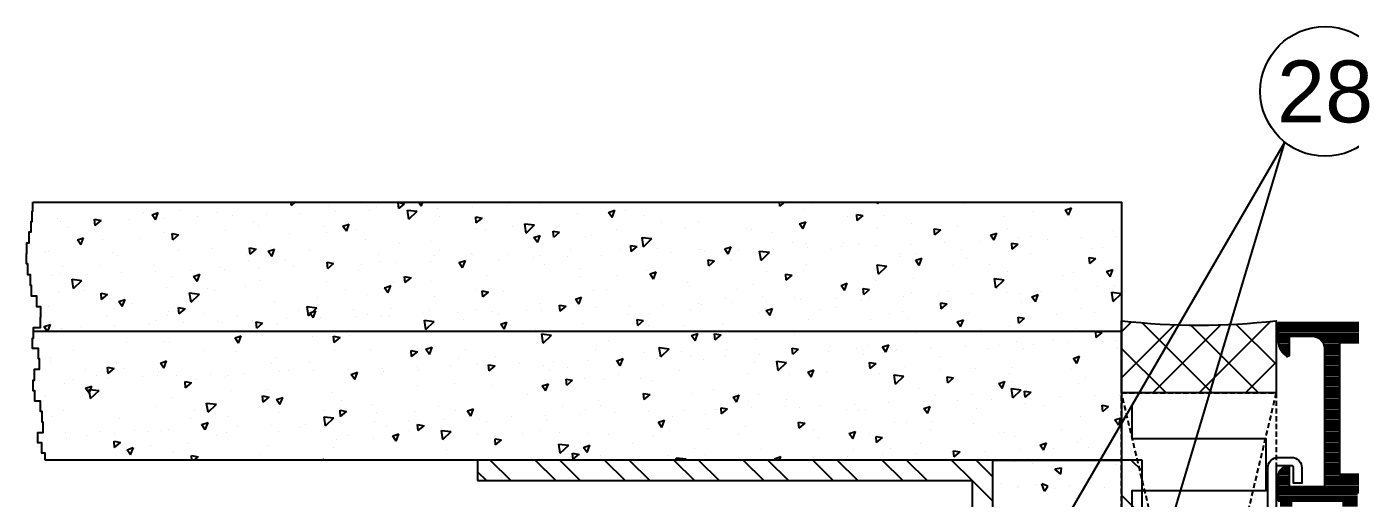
# Model space of a CAD drawing. Header units: millimetres. Extents: x -1821 to 14707, y -2864 to 1473.
# Drawn here: x 6628.8 to 6757.3, y -1001.9 to -956.1 of the extents above; entities that cross this region are included whole.
import ezdxf
from ezdxf.enums import TextEntityAlignment as Align

# ---------------------------------------------------------------- set-up
doc = ezdxf.new("R2010")
doc.units = ezdxf.units.MM
doc.linetypes.add('AUSGEZOGEN', pattern=[0])
doc.linetypes.add('GESTRICHELT', pattern=[0.75, 0.5, -0.25])
for name, color, linetype in [('00TXT', 7, 'AUSGEZOGEN'), ('as_par', 3, 'Continuous'), ('as_sch', 3, 'Continuous'), ('CONST25', 2, 'Continuous'), ('CONST35', 7, 'Continuous'), ('DICHT_PAR', 3, 'Continuous'), ('HIDE_25', 2, 'GESTRICHELT')]:
    doc.layers.add(name, color=color, linetype=linetype)
doc.styles.add('SWISS', font='swiss.ttf')

# ---------------------------------------------------------------- blocks, each defined once
blk = doc.blocks.new('*X32')
at = {"color": 0}
for p, q in [((123.62, 172.51), (123.62, 172.51)), ((123.22, 170.93), (123.22, 170.93)), ((125.73, 171.26), (125.73, 171.26)), ((123.42, 170.8), (123.42, 170.8)), ((122.85, 168.31), (123.55, 168.57)), ((123.35, 167.97), (123.55, 168.57)), ((123.49, 169.18), (123.49, 169.18)), ((125.53, 169.46), (125.53, 169.46)), ((122.85, 168.31), (123.35, 167.97)), ((123.1, 167.31), (123.1, 167.31)), ((124.5, 166.72), (124.98, 167.3)), ((125.09, 166.67), (124.98, 167.3)), ((125.81, 167.28), (125.81, 167.28)), ((123.37, 165.85), (123.37, 165.85)), ((124.5, 166.72), (125.09, 166.67)), ((124.25, 163.87), (124.25, 163.87)), ((123.25, 162.52), (123.25, 162.52)), ((125.4, 161.32), (125.4, 161.32))]:
    blk.add_line(p, q, dxfattribs=at)
blk = doc.blocks.new('*X33')
at = {"color": 0}
for p, q in [((240.977, 81.382), (240.726, 81.336)), ((240.956, 81.143), (240.726, 81.336)), ((240.956, 81.143), (240.977, 81.382)), ((247.954, 81.292), (247.954, 81.292)), ((252.662, 81.242), (252.662, 81.242)), ((255.77, 81.288), (255.519, 81.242)), ((255.749, 81.049), (255.519, 81.242)), ((255.749, 81.049), (255.77, 81.288)), ((256.531, 81.019), (256.424, 81.299)), ((256.666, 81.218), (256.424, 81.299)), ((256.531, 81.019), (256.666, 81.218)), ((262.479, 81.281), (262.099, 81.237)), ((262.424, 80.925), (262.099, 81.237)), ((262.424, 80.925), (262.479, 81.281)), ((269.933, 81.226), (269.933, 81.226)), ((273.315, 81.228), (273.315, 81.228)), ((281.667, 81.369), (281.658, 81.393)), ((281.667, 81.369), (281.683, 81.393)), ((240.122, 80.723), (240.122, 80.723)), ((240.156, 81.014), (240.156, 81.014)), ((240.717, 80.981), (240.717, 80.981)), ((242.048, 80.932), (242.048, 80.932)), ((242.613, 81.05), (242.613, 81.05)), ((243.38, 80.883), (243.38, 80.883)), ((243.786, 80.731), (243.786, 80.731)), ((244.059, 80.999), (244.059, 80.999)), ((244.711, 80.835), (244.711, 80.835)), ((245.187, 80.711), (245.187, 80.711)), ((246.043, 80.786), (246.043, 80.786)), ((247.375, 80.737), (247.375, 80.737)), ((249.12, 80.578), (249.012, 80.858)), ((249.254, 80.777), (249.012, 80.858)), ((249.12, 80.578), (249.254, 80.777)), ((249.838, 80.831), (249.838, 80.831)), ((251.283, 80.78), (251.283, 80.78)), ((252.761, 80.733), (252.51, 80.687)), ((252.74, 80.494), (252.761, 80.733)), ((254.154, 81.057), (254.154, 81.057)), ((256.736, 81.121), (256.736, 81.121)), ((257.865, 80.395), (257.54, 80.707)), ((257.92, 80.751), (257.541, 80.706)), ((257.865, 80.395), (257.92, 80.751)), ((259.886, 81.024), (259.886, 81.024)), ((260.366, 80.838), (260.366, 80.838)), ((266.844, 80.487), (266.736, 80.767)), ((266.978, 80.686), (266.736, 80.767)), ((267.11, 80.805), (267.11, 80.805)), ((270.562, 81.194), (270.312, 81.148)), ((270.541, 80.955), (270.312, 81.148)), ((270.541, 80.955), (270.562, 81.194)), ((270.734, 81.163), (270.734, 81.163)), ((271.379, 81.175), (271.379, 81.175)), ((274.255, 80.928), (274.148, 81.208)), ((274.39, 81.127), (274.148, 81.208)), ((274.255, 80.928), (274.389, 81.127)), ((276.945, 80.945), (276.945, 80.945)), ((277.158, 81.007), (277.158, 81.007)), ((278.603, 80.956), (278.603, 80.956)), ((241.708, 80.137), (241.6, 80.417)), ((241.842, 80.335), (241.601, 80.417)), ((241.708, 80.137), (241.842, 80.336)), ((247.015, 80.409), (247.015, 80.409)), ((248.706, 80.689), (248.706, 80.689)), ((249.987, 80.496), (249.987, 80.496)), ((250.038, 80.64), (250.038, 80.64)), ((250.252, 80.699), (250.252, 80.699)), ((251.369, 80.591), (251.369, 80.591)), ((252.74, 80.494), (252.51, 80.687)), ((252.568, 80.56), (252.568, 80.56)), ((252.701, 80.543), (252.701, 80.543)), ((253.362, 80.22), (252.982, 80.176)), ((253.307, 79.865), (253.362, 80.22)), ((254.032, 80.494), (254.032, 80.494)), ((254.239, 80.19), (254.239, 80.19)), ((255.317, 80.687), (255.317, 80.687)), ((255.364, 80.446), (255.364, 80.446)), ((256.198, 80.278), (256.198, 80.278)), ((256.696, 80.397), (256.696, 80.397)), ((257.062, 80.612), (257.062, 80.612)), ((258.027, 80.348), (258.027, 80.348)), ((258.508, 80.561), (258.508, 80.561)), ((259.432, 80.046), (259.324, 80.326)), ((259.566, 80.244), (259.324, 80.326)), ((259.359, 80.3), (259.359, 80.3)), ((259.432, 80.046), (259.566, 80.245)), ((260.382, 80.676), (260.382, 80.676)), ((260.69, 80.251), (260.69, 80.251)), ((262.022, 80.202), (262.022, 80.202)), ((264.286, 80.393), (264.286, 80.393)), ((265.448, 80.664), (265.448, 80.664)), ((265.732, 80.342), (265.732, 80.342)), ((266.567, 80.603), (266.567, 80.603)), ((266.844, 80.487), (266.978, 80.686)), ((267.554, 80.639), (267.303, 80.593)), ((267.533, 80.4), (267.303, 80.593)), ((267.533, 80.4), (267.554, 80.639)), ((269.148, 80.667), (269.148, 80.667)), ((270.513, 80.652), (270.513, 80.652)), ((272.778, 80.384), (272.778, 80.384)), ((274.335, 80.586), (274.335, 80.586)), ((275.578, 80.64), (275.578, 80.64)), ((277.156, 79.955), (277.048, 80.235)), ((277.29, 80.153), (277.048, 80.234)), ((280.643, 80.628), (280.643, 80.628)), ((281.559, 80.367), (281.559, 80.367)), ((281.56, 80.214), (281.56, 80.214)), ((241.922, 79.918), (241.922, 79.918)), ((244.191, 79.997), (244.191, 79.997)), ((244.309, 79.753), (244.309, 79.753)), ((245.637, 79.946), (245.637, 79.946)), ((245.82, 79.935), (245.82, 79.935)), ((246.987, 79.906), (246.987, 79.906)), ((248.401, 80), (248.401, 80)), ((248.803, 79.69), (248.423, 79.646)), ((248.748, 79.334), (248.803, 79.69)), ((249.374, 79.741), (249.374, 79.741)), ((249.752, 80.178), (249.501, 80.132)), ((249.731, 79.939), (249.501, 80.132)), ((249.731, 79.939), (249.752, 80.178)), ((251.415, 79.778), (251.415, 79.778)), ((252.02, 79.605), (251.913, 79.885)), ((252.155, 79.803), (251.913, 79.884)), ((252.02, 79.605), (252.154, 79.804)), ((252.031, 79.717), (252.031, 79.717)), ((252.052, 79.894), (252.052, 79.894)), ((252.861, 79.727), (252.861, 79.727)), ((253.307, 79.865), (252.982, 80.176)), ((254.439, 79.729), (254.439, 79.729)), ((257.118, 79.882), (257.118, 79.882)), ((259.504, 79.717), (259.504, 79.717)), ((261.464, 79.971), (261.464, 79.971)), ((262.183, 79.87), (262.183, 79.87)), ((262.399, 80.042), (262.399, 80.042)), ((263.353, 80.154), (263.353, 80.154)), ((264.545, 80.084), (264.294, 80.038)), ((264.524, 79.845), (264.294, 80.038)), ((264.524, 79.845), (264.545, 80.084)), ((264.569, 79.705), (264.569, 79.705)), ((264.685, 80.105), (264.685, 80.105)), ((264.98, 80.107), (264.98, 80.107)), ((266.017, 80.056), (266.017, 80.056)), ((267.248, 79.859), (267.248, 79.859)), ((267.348, 80.008), (267.348, 80.008)), ((268.611, 79.824), (268.611, 79.824)), ((268.68, 79.959), (268.68, 79.959)), ((268.688, 79.752), (268.688, 79.752)), ((269.635, 79.694), (269.635, 79.694)), ((269.744, 79.513), (269.637, 79.794)), ((269.878, 79.712), (269.637, 79.793)), ((269.744, 79.513), (269.878, 79.712)), ((270.011, 79.911), (270.011, 79.911)), ((271.343, 79.862), (271.343, 79.862)), ((271.511, 80.174), (271.511, 80.174)), ((272.313, 79.847), (272.313, 79.847)), ((272.674, 79.813), (272.674, 79.813)), ((272.957, 80.123), (272.957, 80.123)), ((274.006, 79.765), (274.006, 79.765)), ((274.7, 79.682), (274.7, 79.682)), ((275.338, 79.716), (275.338, 79.716)), ((277.156, 79.955), (277.29, 80.154)), ((277.378, 79.835), (277.378, 79.835)), ((278.735, 79.955), (278.735, 79.955)), ((278.979, 80.149), (278.979, 80.149)), ((279.338, 79.99), (279.087, 79.944)), ((279.317, 79.751), (279.087, 79.944)), ((279.317, 79.751), (279.338, 79.99)), ((280.181, 79.904), (280.181, 79.904)), ((241.368, 79.576), (241.368, 79.576)), ((241.652, 79.375), (241.652, 79.375)), ((244.233, 79.439), (244.233, 79.439)), ((244.609, 79.163), (244.501, 79.444)), ((244.743, 79.362), (244.501, 79.443)), ((244.609, 79.163), (244.743, 79.362)), ((246.743, 79.623), (246.493, 79.577)), ((246.722, 79.384), (246.493, 79.577)), ((246.722, 79.384), (246.743, 79.623)), ((248.748, 79.334), (248.423, 79.646)), ((248.593, 79.357), (248.593, 79.357)), ((258.232, 79.482), (258.232, 79.482)), ((258.64, 79.559), (258.64, 79.559)), ((260.086, 79.509), (260.086, 79.509)), ((260.813, 79.546), (260.813, 79.546)), ((261.536, 79.529), (261.285, 79.483)), ((261.515, 79.29), (261.285, 79.483)), ((261.515, 79.29), (261.536, 79.529)), ((262.333, 79.072), (262.225, 79.352)), ((262.467, 79.271), (262.225, 79.352)), ((262.333, 79.072), (262.467, 79.271)), ((264.443, 79.263), (264.443, 79.263)), ((265.864, 79.341), (265.864, 79.341)), ((267.31, 79.29), (267.31, 79.29)), ((274.811, 79.589), (274.811, 79.589)), ((275.912, 79.533), (275.912, 79.533)), ((276.329, 79.435), (276.078, 79.389)), ((276.308, 79.196), (276.078, 79.389)), ((276.308, 79.196), (276.329, 79.435)), ((276.669, 79.667), (276.669, 79.667)), ((277.392, 79.653), (277.392, 79.653)), ((278.001, 79.619), (278.001, 79.619)), ((279.332, 79.57), (279.332, 79.57)), ((279.765, 79.67), (279.765, 79.67)), ((280.056, 78.981), (279.949, 79.261)), ((280.191, 79.18), (279.949, 79.261)), ((280.056, 78.981), (280.191, 79.18)), ((280.664, 79.521), (280.664, 79.521)), ((281.023, 79.37), (281.023, 79.37)), ((281.995, 79.473), (281.995, 79.473)), ((239.99, 79.113), (239.99, 79.113)), ((240.066, 78.879), (240.066, 78.879)), ((241.017, 78.903), (241.017, 78.903)), ((242.348, 78.854), (242.348, 78.854)), ((243.735, 79.068), (243.484, 79.022)), ((243.714, 78.829), (243.484, 79.022)), ((243.68, 78.806), (243.68, 78.806)), ((243.714, 78.829), (243.735, 79.068)), ((244.245, 79.16), (243.865, 79.115)), ((244.19, 78.804), (243.865, 79.116)), ((244.19, 78.804), (244.245, 79.16)), ((245.011, 78.757), (245.011, 78.757)), ((245.769, 78.945), (245.769, 78.945)), ((246.343, 78.708), (246.343, 78.708)), ((247.214, 78.894), (247.214, 78.894)), ((247.674, 78.66), (247.674, 78.66)), ((247.864, 79.156), (247.864, 79.156)), ((252.993, 78.726), (252.993, 78.726)), ((254.064, 78.921), (254.064, 78.921)), ((254.439, 78.675), (254.439, 78.675)), ((254.921, 78.631), (254.813, 78.911)), ((255.055, 78.83), (254.813, 78.911)), ((254.921, 78.631), (255.055, 78.83)), ((255.817, 79.138), (255.817, 79.138)), ((256.646, 78.986), (256.646, 78.986)), ((258.527, 78.974), (258.277, 78.928)), ((258.506, 78.735), (258.277, 78.928)), ((258.506, 78.735), (258.527, 78.974)), ((260.276, 78.703), (260.276, 78.703)), ((263.041, 78.919), (263.041, 78.919)), ((270.266, 78.7), (270.266, 78.7)), ((270.644, 79.028), (270.644, 79.028)), ((272.645, 78.54), (272.537, 78.82)), ((272.779, 78.739), (272.537, 78.82)), ((272.645, 78.54), (272.779, 78.739)), ((273.299, 78.641), (273.069, 78.834)), ((273.32, 78.88), (273.07, 78.834)), ((273.088, 79.122), (273.088, 79.122)), ((273.225, 79.093), (273.225, 79.093)), ((273.299, 78.641), (273.32, 78.88)), ((274.534, 79.071), (274.534, 79.071)), ((276.855, 78.81), (276.855, 78.81)), ((280.051, 79.133), (279.671, 79.089)), ((279.996, 78.778), (279.671, 79.089)), ((279.996, 78.778), (280.051, 79.133)), ((280.313, 78.903), (280.313, 78.903)), ((281.759, 78.852), (281.759, 78.852)), ((240.726, 78.513), (240.475, 78.467)), ((240.705, 78.274), (240.475, 78.467)), ((240.522, 78.39), (240.522, 78.39)), ((240.705, 78.274), (240.726, 78.513)), ((242.946, 78.523), (242.946, 78.523)), ((243.696, 78.596), (243.696, 78.596)), ((245.587, 78.378), (245.587, 78.378)), ((247.509, 78.19), (247.402, 78.47)), ((247.643, 78.389), (247.402, 78.47)), ((247.509, 78.19), (247.643, 78.389)), ((249.006, 78.611), (249.006, 78.611)), ((249.897, 78.361), (249.897, 78.361)), ((250.17, 78.304), (250.17, 78.304)), ((250.338, 78.563), (250.338, 78.563)), ((250.653, 78.366), (250.653, 78.366)), ((251.669, 78.514), (251.669, 78.514)), ((252.478, 78.425), (252.478, 78.425)), ((253.001, 78.465), (253.001, 78.465)), ((254.332, 78.417), (254.332, 78.417)), ((255.519, 78.419), (255.268, 78.373)), ((255.498, 78.18), (255.268, 78.373)), ((255.498, 78.18), (255.519, 78.419)), ((255.664, 78.368), (255.664, 78.368)), ((255.718, 78.355), (255.718, 78.355)), ((256.108, 78.142), (256.108, 78.142)), ((256.995, 78.319), (256.995, 78.319)), ((258.327, 78.271), (258.327, 78.271)), ((259.659, 78.222), (259.659, 78.222)), ((260.217, 78.507), (260.217, 78.507)), ((260.783, 78.343), (260.783, 78.343)), ((260.99, 78.173), (260.99, 78.173)), ((261.663, 78.456), (261.663, 78.456)), ((265.233, 78.099), (265.126, 78.379)), ((265.367, 78.298), (265.126, 78.379)), ((265.233, 78.099), (265.367, 78.298)), ((265.848, 78.331), (265.848, 78.331)), ((266.476, 78.468), (266.476, 78.468)), ((267.442, 78.288), (267.442, 78.288)), ((268.888, 78.237), (268.888, 78.237)), ((269.058, 78.532), (269.058, 78.532)), ((270.311, 78.325), (270.061, 78.279)), ((270.29, 78.086), (270.061, 78.279)), ((270.29, 78.086), (270.311, 78.325)), ((270.913, 78.319), (270.913, 78.319)), ((272.688, 78.249), (272.688, 78.249)), ((275.493, 78.603), (275.113, 78.559)), ((275.437, 78.247), (275.113, 78.559)), ((275.437, 78.247), (275.492, 78.603)), ((275.978, 78.307), (275.978, 78.307)), ((277.49, 78.481), (277.49, 78.481)), ((281.044, 78.296), (281.044, 78.296)), ((240.097, 77.749), (239.99, 78.029)), ((240.232, 77.948), (239.99, 78.029)), ((240.097, 77.749), (240.232, 77.948)), ((240.122, 78.112), (240.122, 78.112)), ((241.568, 78.061), (241.568, 78.061)), ((245.729, 77.8), (245.729, 77.8)), ((247.346, 77.893), (247.346, 77.893)), ((248.311, 77.865), (248.311, 77.865)), ((248.792, 77.842), (248.792, 77.842)), ((252.51, 77.864), (252.259, 77.818)), ((252.489, 77.625), (252.259, 77.818)), ((252.489, 77.625), (252.51, 77.864)), ((254.571, 77.674), (254.571, 77.674)), ((256.016, 77.623), (256.016, 77.623)), ((257.395, 78.086), (257.395, 78.086)), ((257.821, 77.658), (257.714, 77.938)), ((257.956, 77.857), (257.714, 77.938)), ((257.821, 77.658), (257.956, 77.857)), ((262.309, 77.907), (262.309, 77.907)), ((262.322, 78.125), (262.322, 78.125)), ((263.653, 78.076), (263.653, 78.076)), ((264.619, 77.867), (264.619, 77.867)), ((264.89, 77.971), (264.89, 77.971)), ((264.985, 78.028), (264.985, 78.028)), ((266.316, 77.979), (266.316, 77.979)), ((267.303, 77.77), (267.052, 77.724)), ((267.282, 77.531), (267.052, 77.724)), ((267.282, 77.531), (267.303, 77.77)), ((267.648, 77.93), (267.648, 77.93)), ((268.52, 77.689), (268.52, 77.689)), ((268.98, 77.882), (268.98, 77.882)), ((270.311, 77.833), (270.311, 77.833)), ((270.934, 78.072), (270.554, 78.028)), ((270.879, 77.717), (270.554, 78.029)), ((270.879, 77.717), (270.934, 78.073)), ((271.643, 77.784), (271.643, 77.784)), ((271.843, 77.648), (271.843, 77.648)), ((272.974, 77.736), (272.974, 77.736)), ((274.306, 77.687), (274.306, 77.687)), ((274.666, 78.069), (274.666, 78.069)), ((275.545, 77.567), (275.438, 77.847)), ((275.68, 77.766), (275.438, 77.847)), ((275.545, 77.567), (275.68, 77.766)), ((275.638, 77.638), (275.638, 77.638)), ((276.112, 78.018), (276.112, 78.018)), ((278.888, 78.014), (278.888, 78.014)), ((281.47, 78.078), (281.47, 78.078)), ((241.562, 77.24), (241.562, 77.24)), ((242.322, 77.585), (242.322, 77.585)), ((244.143, 77.304), (244.143, 77.304)), ((244.524, 77.471), (244.524, 77.471)), ((244.709, 77.42), (244.709, 77.42)), ((247.388, 77.573), (247.388, 77.573)), ((249.501, 77.309), (249.25, 77.263)), ((249.48, 77.07), (249.25, 77.263)), ((249.48, 77.07), (249.501, 77.309)), ((249.774, 77.408), (249.774, 77.408)), ((250.41, 77.217), (250.302, 77.497)), ((250.544, 77.416), (250.302, 77.497)), ((250.41, 77.217), (250.544, 77.416)), ((251.748, 77.252), (251.748, 77.252)), ((251.941, 77.582), (251.941, 77.582)), ((252.453, 77.561), (252.453, 77.561)), ((254.839, 77.396), (254.839, 77.396)), ((257.518, 77.55), (257.518, 77.55)), ((258.141, 77.346), (258.141, 77.346)), ((259.905, 77.384), (259.905, 77.384)), ((260.723, 77.411), (260.723, 77.411)), ((261.795, 77.455), (261.795, 77.455)), ((262.583, 77.538), (262.583, 77.538)), ((263.241, 77.404), (263.241, 77.404)), ((264.294, 77.215), (264.043, 77.169)), ((264.273, 76.976), (264.043, 77.169)), ((264.273, 76.976), (264.294, 77.215)), ((264.353, 77.128), (264.353, 77.128)), ((264.97, 77.373), (264.97, 77.373)), ((266.375, 77.542), (265.996, 77.498)), ((266.32, 77.187), (265.996, 77.498)), ((266.32, 77.187), (266.375, 77.542)), ((267.648, 77.526), (267.648, 77.526)), ((268.134, 77.126), (268.026, 77.406)), ((268.268, 77.325), (268.026, 77.406)), ((268.134, 77.126), (268.268, 77.325)), ((269.019, 77.236), (269.019, 77.236)), ((270.035, 77.361), (270.035, 77.361)), ((270.465, 77.185), (270.465, 77.185)), ((272.713, 77.514), (272.713, 77.514)), ((274.721, 77.453), (274.721, 77.453)), ((275.1, 77.349), (275.1, 77.349)), ((276.969, 77.59), (276.969, 77.59)), ((277.302, 77.518), (277.302, 77.518)), ((277.779, 77.502), (277.779, 77.502)), ((278.301, 77.541), (278.301, 77.541)), ((279.087, 77.121), (278.836, 77.074)), ((279.066, 76.882), (279.087, 77.121)), ((279.068, 77.429), (279.068, 77.429)), ((279.632, 77.492), (279.632, 77.492)), ((280.165, 77.337), (280.165, 77.337)), ((280.932, 77.235), (280.932, 77.235)), ((280.964, 77.444), (280.964, 77.444)), ((282.046, 77.461), (282.045, 77.461)), ((239.976, 76.743), (239.976, 76.743)), ((241.273, 76.883), (241.273, 76.883)), ((241.7, 77.059), (241.7, 77.059)), ((242.604, 76.834), (242.604, 76.834)), ((242.998, 76.776), (242.891, 77.056)), ((243.132, 76.975), (242.891, 77.056)), ((242.998, 76.776), (243.132, 76.975)), ((243.145, 77.008), (243.145, 77.008)), ((243.936, 76.785), (243.936, 76.785)), ((245.267, 76.737), (245.267, 76.737)), ((246.492, 76.754), (246.242, 76.708)), ((246.471, 76.515), (246.242, 76.708)), ((246.471, 76.515), (246.492, 76.754)), ((246.599, 76.688), (246.599, 76.688)), ((247.773, 77.021), (247.773, 77.021)), ((247.93, 76.639), (247.93, 76.639)), ((248.924, 76.84), (248.924, 76.84)), ((249.262, 76.591), (249.262, 76.591)), ((250.37, 76.79), (250.37, 76.79)), ((253.974, 76.786), (253.974, 76.786)), ((256.148, 76.622), (256.148, 76.622)), ((256.555, 76.85), (256.555, 76.85)), ((258.972, 77.033), (258.972, 77.033)), ((260.722, 76.685), (260.615, 76.965)), ((260.856, 76.884), (260.615, 76.965)), ((260.722, 76.685), (260.856, 76.884)), ((261.285, 76.66), (261.034, 76.613)), ((261.264, 76.421), (261.034, 76.614)), ((261.264, 76.421), (261.285, 76.66)), ((261.817, 77.012), (261.437, 76.968)), ((261.762, 76.656), (261.437, 76.968)), ((261.762, 76.656), (261.817, 77.012)), ((266.197, 76.814), (266.197, 76.814)), ((270.554, 76.893), (270.554, 76.893)), ((273.135, 76.957), (273.135, 76.957)), ((273.421, 76.595), (273.421, 76.595)), ((276.244, 77.017), (276.244, 77.017)), ((276.765, 76.674), (276.765, 76.674)), ((277.69, 76.966), (277.69, 76.966)), ((278.446, 76.594), (278.338, 76.874)), ((278.58, 76.792), (278.339, 76.874)), ((278.446, 76.594), (278.58, 76.793)), ((279.066, 76.882), (278.836, 77.075)), ((243.606, 76.461), (243.606, 76.461)), ((246.101, 76.419), (246.101, 76.419)), ((250.594, 76.542), (250.594, 76.542)), ((251.925, 76.493), (251.925, 76.493)), ((253.253, 76.393), (253.203, 76.524)), ((253.445, 76.442), (253.203, 76.524)), ((253.257, 76.445), (253.257, 76.445)), ((253.411, 76.393), (253.445, 76.443)), ((254.588, 76.396), (254.588, 76.396)), ((257.258, 76.482), (256.878, 76.437)), ((256.925, 76.393), (256.878, 76.438)), ((257.244, 76.393), (257.258, 76.482)), ((257.594, 76.571), (257.594, 76.571)), ((260.185, 76.568), (260.185, 76.568)), ((263.373, 76.403), (263.373, 76.403)), ((268.967, 76.397), (268.967, 76.397)), ((270.942, 76.393), (270.927, 76.433)), ((271.046, 76.393), (270.927, 76.432)), ((276.078, 76.566), (275.827, 76.519)), ((275.979, 76.393), (275.827, 76.52)), ((276.063, 76.393), (276.078, 76.566))]:
    blk.add_line(p, q, dxfattribs=at)
blk = doc.blocks.new('*X36')
at = {"color": 0}
for p, q in [((249.44, 86.326), (249.415, 86.393)), ((249.44, 86.326), (249.485, 86.393)), ((253.242, 86.232), (253.051, 86.393)), ((253.242, 86.232), (253.256, 86.393)), ((267.164, 86.235), (267.104, 86.393)), ((267.164, 86.235), (267.27, 86.393)), ((268.056, 86.377), (267.901, 86.348)), ((268.035, 86.138), (268.056, 86.377)), ((272.203, 86.255), (272.059, 86.393)), ((272.203, 86.255), (272.224, 86.393)), ((242.028, 85.885), (241.921, 86.165)), ((242.163, 86.084), (241.921, 86.165)), ((241.949, 86.092), (241.949, 86.092)), ((242.028, 85.885), (242.163, 86.084)), ((243.395, 86.041), (243.395, 86.041)), ((244.504, 85.845), (244.504, 85.845)), ((246.09, 86.341), (246.09, 86.341)), ((249.174, 85.873), (249.174, 85.873)), ((250.254, 85.916), (250.003, 85.87)), ((250.233, 85.677), (250.003, 85.87)), ((250.233, 85.677), (250.254, 85.916)), ((251.998, 86.285), (251.998, 86.285)), ((252.302, 86.123), (252.302, 86.123)), ((258.502, 85.888), (258.502, 85.888)), ((259.222, 86.066), (259.222, 86.066)), ((259.752, 85.794), (259.645, 86.074)), ((259.887, 85.993), (259.645, 86.074)), ((259.752, 85.794), (259.886, 85.993)), ((261.084, 85.952), (261.084, 85.952)), ((261.184, 86.354), (261.184, 86.354)), ((262.516, 86.305), (262.516, 86.305)), ((263.847, 86.257), (263.847, 86.257)), ((265.179, 86.208), (265.179, 86.208)), ((266.447, 85.847), (266.447, 85.847)), ((266.511, 86.16), (266.511, 86.16)), ((267.7, 86.08), (267.32, 86.036)), ((267.644, 85.725), (267.32, 86.036)), ((267.644, 85.725), (267.7, 86.08)), ((267.901, 86.348), (267.805, 86.331)), ((267.918, 86.236), (267.805, 86.331)), ((267.842, 86.111), (267.842, 86.111)), ((268.035, 86.138), (267.918, 86.236)), ((268.881, 86.23), (268.881, 86.23)), ((269.174, 86.062), (269.174, 86.062)), ((269.269, 86.269), (269.269, 86.269)), ((270.505, 86.014), (270.505, 86.014)), ((270.715, 86.218), (270.715, 86.218)), ((271.837, 85.965), (271.837, 85.965)), ((273.168, 85.916), (273.168, 85.916)), ((274.5, 85.868), (274.5, 85.868)), ((275.082, 85.995), (275.082, 85.995)), ((276.494, 86.05), (276.494, 86.05)), ((277.476, 85.703), (277.369, 85.983)), ((277.61, 85.902), (277.369, 85.983)), ((277.476, 85.703), (277.61, 85.902)), ((277.663, 86.059), (277.663, 86.059)), ((277.939, 85.999), (277.939, 85.999)), ((241.923, 85.781), (241.923, 85.781)), ((244.386, 85.376), (244.386, 85.376)), ((246.351, 85.452), (246.351, 85.452)), ((247.245, 85.361), (246.995, 85.315)), ((247.224, 85.122), (247.245, 85.361)), ((248.134, 85.562), (248.134, 85.562)), ((249.451, 85.365), (249.451, 85.365)), ((250.62, 85.822), (250.62, 85.822)), ((252.341, 85.353), (252.233, 85.633)), ((252.475, 85.552), (252.233, 85.633)), ((252.341, 85.353), (252.475, 85.552)), ((254.516, 85.353), (254.516, 85.353)), ((256.398, 85.654), (256.398, 85.654)), ((256.916, 85.392), (256.916, 85.392)), ((257.844, 85.603), (257.844, 85.603)), ((259.582, 85.341), (259.582, 85.341)), ((263.141, 85.55), (262.761, 85.506)), ((263.086, 85.194), (262.761, 85.506)), ((263.086, 85.194), (263.141, 85.55)), ((263.623, 85.435), (263.623, 85.435)), ((264.647, 85.329), (264.647, 85.329)), ((264.714, 85.669), (264.714, 85.669)), ((265.047, 85.822), (264.796, 85.776)), ((265.026, 85.583), (264.796, 85.776)), ((265.026, 85.583), (265.047, 85.822)), ((265.068, 85.384), (265.068, 85.384)), ((270.065, 85.262), (269.957, 85.542)), ((270.199, 85.461), (269.957, 85.542)), ((270.065, 85.262), (270.199, 85.461)), ((270.914, 85.434), (270.914, 85.434)), ((273.496, 85.498), (273.496, 85.498)), ((273.671, 85.628), (273.671, 85.628)), ((275.832, 85.819), (275.832, 85.819)), ((277.163, 85.77), (277.163, 85.77)), ((278.495, 85.722), (278.495, 85.722)), ((279.84, 85.728), (279.589, 85.682)), ((279.819, 85.489), (279.589, 85.682)), ((279.819, 85.489), (279.84, 85.728)), ((279.826, 85.673), (279.826, 85.673)), ((280.895, 85.409), (280.895, 85.409)), ((281.158, 85.624), (281.158, 85.624)), ((281.293, 85.776), (281.293, 85.776)), ((240.179, 85.055), (240.179, 85.055)), ((240.337, 85.285), (240.337, 85.285)), ((241.511, 85.006), (241.511, 85.006)), ((242.842, 84.957), (242.842, 84.957)), ((243.527, 85.04), (243.527, 85.04)), ((243.967, 85.002), (243.967, 85.002)), ((244.174, 84.909), (244.174, 84.909)), ((244.929, 84.912), (244.821, 85.192)), ((245.063, 85.111), (244.821, 85.192)), ((244.929, 84.912), (245.063, 85.111)), ((244.973, 84.989), (244.973, 84.989)), ((245.505, 84.86), (245.505, 84.86)), ((247.224, 85.122), (246.995, 85.315)), ((250.751, 84.821), (250.751, 84.821)), ((252.749, 84.831), (252.749, 84.831)), ((253.575, 85.233), (253.575, 85.233)), ((254.335, 85.327), (254.335, 85.327)), ((258.582, 85.019), (258.203, 84.975)), ((258.527, 84.664), (258.203, 84.975)), ((258.527, 84.664), (258.582, 85.02)), ((260.546, 85.109), (260.546, 85.109)), ((260.8, 85.014), (260.8, 85.014)), ((262.038, 85.267), (261.787, 85.221)), ((262.017, 85.028), (261.787, 85.221)), ((262.017, 85.028), (262.038, 85.267)), ((262.653, 84.821), (262.545, 85.101)), ((262.787, 85.02), (262.545, 85.101)), ((262.653, 84.821), (262.787, 85.02)), ((266.747, 84.873), (266.747, 84.873)), ((269.328, 84.938), (269.328, 84.938)), ((269.712, 85.318), (269.712, 85.318)), ((270.847, 85.216), (270.847, 85.216)), ((272.293, 85.166), (272.293, 85.166)), ((274.777, 85.306), (274.777, 85.306)), ((276.831, 85.173), (276.58, 85.127)), ((276.81, 84.934), (276.58, 85.127)), ((276.81, 84.934), (276.831, 85.173)), ((277.126, 85.216), (277.126, 85.216)), ((278.071, 84.998), (278.071, 84.998)), ((279.517, 84.947), (279.517, 84.947)), ((279.842, 85.294), (279.842, 85.294)), ((280.377, 84.73), (280.269, 85.01)), ((280.511, 84.929), (280.269, 85.01)), ((280.377, 84.73), (280.511, 84.929)), ((240.704, 84.618), (240.704, 84.618)), ((241.121, 84.583), (241.121, 84.583)), ((243.508, 84.418), (243.508, 84.418)), ((244.237, 84.806), (243.986, 84.76)), ((244.216, 84.567), (243.986, 84.76)), ((244.216, 84.567), (244.237, 84.806)), ((246.186, 84.571), (246.186, 84.571)), ((246.837, 84.812), (246.837, 84.812)), ((247.929, 84.399), (247.929, 84.399)), ((248.168, 84.763), (248.168, 84.763)), ((248.573, 84.406), (248.573, 84.406)), ((249.5, 84.714), (249.5, 84.714)), ((250.167, 84.767), (250.167, 84.767)), ((250.832, 84.666), (250.832, 84.666)), ((251.252, 84.56), (251.252, 84.56)), ((252.163, 84.617), (252.163, 84.617)), ((252.197, 84.77), (252.197, 84.77)), ((253.495, 84.568), (253.495, 84.568)), ((253.638, 84.394), (253.638, 84.394)), ((254.024, 84.489), (253.644, 84.445)), ((253.969, 84.134), (253.644, 84.445)), ((253.969, 84.134), (254.024, 84.489)), ((254.826, 84.52), (254.826, 84.52)), ((255.241, 84.38), (255.134, 84.66)), ((255.375, 84.579), (255.134, 84.66)), ((255.241, 84.38), (255.375, 84.579)), ((256.158, 84.471), (256.158, 84.471)), ((256.317, 84.548), (256.317, 84.548)), ((256.379, 84.548), (256.379, 84.548)), ((257.489, 84.422), (257.489, 84.422)), ((257.976, 84.602), (257.976, 84.602)), ((258.703, 84.383), (258.703, 84.383)), ((259.029, 84.712), (258.779, 84.666)), ((259.008, 84.473), (258.779, 84.666)), ((258.821, 84.374), (258.821, 84.374)), ((259.008, 84.473), (259.029, 84.712)), ((259.422, 84.551), (259.422, 84.551)), ((260.153, 84.325), (260.153, 84.325)), ((261.382, 84.536), (261.382, 84.536)), ((262.58, 84.313), (262.58, 84.313)), ((263.769, 84.371), (263.769, 84.371)), ((265.161, 84.377), (265.161, 84.377)), ((265.2, 84.383), (265.2, 84.383)), ((266.447, 84.524), (266.447, 84.524)), ((266.646, 84.332), (266.646, 84.332)), ((268.024, 84.795), (268.024, 84.795)), ((268.834, 84.359), (268.834, 84.359)), ((271.512, 84.512), (271.512, 84.512)), ((272.965, 84.289), (272.858, 84.569)), ((273.099, 84.488), (272.858, 84.569)), ((272.958, 84.655), (272.958, 84.655)), ((272.965, 84.289), (273.099, 84.488)), ((273.801, 84.379), (273.571, 84.572)), ((273.822, 84.618), (273.572, 84.572)), ((273.801, 84.379), (273.822, 84.618)), ((273.899, 84.347), (273.899, 84.347)), ((275.249, 84.576), (275.249, 84.576)), ((276.577, 84.501), (276.577, 84.501)), ((278.964, 84.335), (278.964, 84.335)), ((279.159, 84.42), (279.159, 84.42)), ((281.643, 84.489), (281.643, 84.489)), ((281.74, 84.484), (281.74, 84.484)), ((282.473, 84.357), (282.473, 84.357)), ((241.228, 84.251), (240.977, 84.205)), ((241.207, 84.012), (240.977, 84.205)), ((241.207, 84.012), (241.228, 84.251)), ((245.105, 83.988), (245.105, 83.988)), ((246, 84.206), (246, 84.206)), ((246.551, 83.937), (246.551, 83.937)), ((247.83, 83.939), (247.722, 84.219)), ((247.964, 84.137), (247.722, 84.219)), ((247.83, 83.939), (247.964, 84.138)), ((248.581, 84.27), (248.581, 84.27)), ((249.465, 83.959), (249.085, 83.915)), ((249.41, 83.603), (249.085, 83.915)), ((249.41, 83.603), (249.465, 83.959)), ((252.211, 83.988), (252.211, 83.988)), ((255.153, 84.18), (255.153, 84.18)), ((256.021, 84.157), (255.77, 84.111)), ((256, 83.918), (255.77, 84.111)), ((256, 83.918), (256.021, 84.157)), ((260.993, 83.817), (260.993, 83.817)), ((261.484, 84.277), (261.484, 84.277)), ((262.378, 83.961), (262.378, 83.961)), ((262.816, 84.228), (262.816, 84.228)), ((264.147, 84.179), (264.147, 84.179)), ((265.553, 83.848), (265.446, 84.128)), ((265.688, 84.046), (265.446, 84.128)), ((265.479, 84.131), (265.479, 84.131)), ((265.553, 83.848), (265.688, 84.047)), ((266.81, 84.082), (266.81, 84.082)), ((268.142, 84.033), (268.142, 84.033)), ((268.791, 84.094), (268.791, 84.094)), ((269.474, 83.985), (269.474, 83.985)), ((270.813, 84.063), (270.563, 84.017)), ((270.793, 83.824), (270.563, 84.017)), ((270.793, 83.824), (270.813, 84.063)), ((270.805, 83.936), (270.805, 83.936)), ((272.137, 83.887), (272.137, 83.887)), ((272.425, 84.164), (272.425, 84.164)), ((273.468, 83.839), (273.468, 83.839)), ((273.87, 84.113), (273.87, 84.113)), ((274.8, 83.79), (274.8, 83.79)), ((274.992, 83.859), (274.992, 83.859)), ((277.573, 83.924), (277.573, 83.924)), ((279.649, 83.945), (279.649, 83.945)), ((281.095, 83.894), (281.095, 83.894)), ((240.418, 83.498), (240.31, 83.778)), ((240.552, 83.696), (240.31, 83.777)), ((240.418, 83.498), (240.552, 83.697)), ((241.833, 83.645), (241.833, 83.645)), ((242.282, 83.566), (242.282, 83.566)), ((244.414, 83.71), (244.414, 83.71)), ((244.907, 83.429), (244.527, 83.384)), ((244.852, 83.073), (244.527, 83.385)), ((244.852, 83.073), (244.907, 83.429)), ((248.044, 83.427), (248.044, 83.427)), ((249.506, 83.347), (249.506, 83.347)), ((252.329, 83.769), (252.329, 83.769)), ((253.012, 83.602), (252.761, 83.556)), ((252.991, 83.363), (252.761, 83.556)), ((252.991, 83.363), (253.012, 83.602)), ((253.775, 83.718), (253.775, 83.718)), ((258.142, 83.407), (258.034, 83.687)), ((258.276, 83.605), (258.034, 83.686)), ((258.142, 83.407), (258.276, 83.606)), ((258.412, 83.752), (258.412, 83.752)), ((259.553, 83.55), (259.553, 83.55)), ((260.999, 83.499), (260.999, 83.499)), ((264.624, 83.534), (264.624, 83.534)), ((266.778, 83.331), (266.778, 83.331)), ((267.805, 83.508), (267.554, 83.462)), ((267.784, 83.269), (267.554, 83.462)), ((267.784, 83.269), (267.805, 83.508)), ((268.224, 83.28), (268.224, 83.28)), ((269.602, 83.743), (269.602, 83.743)), ((270.824, 83.299), (270.824, 83.299)), ((273.405, 83.363), (273.405, 83.363)), ((275.866, 83.315), (275.758, 83.596)), ((276, 83.514), (275.758, 83.595)), ((275.866, 83.315), (276, 83.514)), ((276.131, 83.741), (276.131, 83.741)), ((276.826, 83.524), (276.826, 83.524)), ((277.463, 83.693), (277.463, 83.693)), ((278.795, 83.644), (278.795, 83.644)), ((280.126, 83.596), (280.126, 83.596)), ((280.713, 83.402), (280.333, 83.358)), ((280.658, 83.047), (280.333, 83.358)), ((280.658, 83.047), (280.713, 83.402)), ((281.203, 83.641), (281.203, 83.641)), ((281.458, 83.547), (281.458, 83.547)), ((240.348, 82.898), (239.974, 82.855)), ((240.293, 82.543), (239.974, 82.849)), ((240.246, 83.149), (240.246, 83.149)), ((240.293, 82.543), (240.348, 82.898)), ((240.435, 83.034), (240.435, 83.034)), ((240.904, 83.103), (240.904, 83.103)), ((241.767, 82.986), (241.767, 82.986)), ((243.098, 82.937), (243.098, 82.937)), ((243.318, 82.524), (243.211, 82.804)), ((243.453, 82.723), (243.211, 82.804)), ((243.877, 82.867), (243.877, 82.867)), ((244.43, 82.888), (244.43, 82.888)), ((244.787, 83.044), (244.787, 83.044)), ((245.761, 82.84), (245.761, 82.84)), ((246.682, 82.935), (246.682, 82.935)), ((247.093, 82.791), (247.093, 82.791)), ((248.128, 82.884), (248.128, 82.884)), ((250.003, 83.047), (249.752, 83.001)), ((249.982, 82.808), (249.752, 83.001)), ((249.852, 83.032), (249.852, 83.032)), ((249.982, 82.808), (250.003, 83.047)), ((250.73, 82.965), (250.623, 83.246)), ((250.864, 83.164), (250.623, 83.245)), ((250.73, 82.965), (250.864, 83.164)), ((254.245, 83.192), (254.245, 83.192)), ((254.917, 83.02), (254.917, 83.02)), ((256.731, 83.128), (256.731, 83.128)), ((256.826, 83.256), (256.826, 83.256)), ((259.982, 83.008), (259.982, 83.008)), ((260.456, 82.973), (260.456, 82.973)), ((263.955, 82.909), (263.955, 82.909)), ((264.796, 82.953), (264.545, 82.907)), ((264.775, 82.714), (264.545, 82.907)), ((264.775, 82.714), (264.796, 82.953)), ((265.047, 82.997), (265.047, 82.997)), ((268.384, 83.058), (268.347, 83.154)), ((268.371, 83.146), (268.347, 83.154)), ((268.588, 83.073), (268.371, 83.146)), ((268.454, 82.874), (268.384, 83.058)), ((268.454, 82.874), (268.588, 83.073)), ((269.238, 82.803), (269.238, 82.803)), ((270.112, 82.985), (270.112, 82.985)), ((274.002, 83.112), (274.002, 83.112)), ((275.178, 82.973), (275.178, 82.973)), ((275.448, 83.061), (275.448, 83.061)), ((276.155, 82.872), (275.775, 82.828)), ((276.099, 82.516), (275.775, 82.828)), ((276.099, 82.516), (276.155, 82.872)), ((277.036, 83.08), (277.036, 83.08)), ((279.589, 82.859), (279.338, 82.813)), ((279.568, 82.62), (279.338, 82.813)), ((279.568, 82.62), (279.589, 82.859)), ((280.243, 82.961), (280.243, 82.961)), ((281.227, 82.893), (281.227, 82.893)), ((241.522, 82.25), (241.522, 82.25)), ((243.318, 82.524), (243.453, 82.723)), ((243.86, 82.514), (243.86, 82.514)), ((246.994, 82.492), (246.744, 82.446)), ((246.973, 82.253), (246.744, 82.446)), ((246.973, 82.253), (246.994, 82.492)), ((248.424, 82.742), (248.424, 82.742)), ((249.756, 82.694), (249.756, 82.694)), ((250.077, 82.631), (250.077, 82.631)), ((251.084, 82.295), (251.084, 82.295)), ((251.088, 82.645), (251.088, 82.645)), ((252.419, 82.597), (252.419, 82.597)), ((252.659, 82.696), (252.659, 82.696)), ((253.631, 81.992), (253.523, 82.272)), ((253.765, 82.191), (253.523, 82.272)), ((253.751, 82.548), (253.751, 82.548)), ((253.907, 82.716), (253.907, 82.716)), ((255.082, 82.499), (255.082, 82.499)), ((255.353, 82.665), (255.353, 82.665)), ((256.289, 82.413), (256.289, 82.413)), ((256.414, 82.451), (256.414, 82.451)), ((257.745, 82.402), (257.745, 82.402)), ((259.077, 82.353), (259.077, 82.353)), ((260.409, 82.305), (260.409, 82.305)), ((261.042, 82.433), (260.935, 82.713)), ((261.177, 82.632), (260.935, 82.713)), ((261.042, 82.433), (261.177, 82.632)), ((261.131, 82.497), (261.131, 82.497)), ((261.787, 82.398), (261.536, 82.352)), ((261.766, 82.159), (261.536, 82.352)), ((261.74, 82.256), (261.74, 82.256)), ((261.766, 82.159), (261.787, 82.398)), ((262.577, 82.447), (262.577, 82.447)), ((266.657, 82.738), (266.657, 82.738)), ((268.356, 82.279), (268.356, 82.279)), ((271.18, 82.69), (271.18, 82.69)), ((271.596, 82.341), (271.216, 82.297)), ((271.541, 81.986), (271.216, 82.297)), ((271.541, 81.986), (271.596, 82.342)), ((272.868, 82.52), (272.868, 82.52)), ((276.58, 82.304), (276.329, 82.258)), ((276.559, 82.065), (276.329, 82.258)), ((276.559, 82.065), (276.58, 82.304)), ((278.404, 82.471), (278.404, 82.471)), ((278.766, 82.342), (278.659, 82.622)), ((278.901, 82.541), (278.659, 82.622)), ((278.766, 82.342), (278.901, 82.541)), ((279.069, 82.284), (279.069, 82.284)), ((281.65, 82.349), (281.65, 82.349)), ((241.036, 82.102), (241.036, 82.102)), ((242.481, 82.051), (242.481, 82.051)), ((243.986, 81.937), (243.735, 81.891)), ((243.965, 81.698), (243.735, 81.891)), ((243.908, 82.085), (243.908, 82.085)), ((243.965, 81.698), (243.986, 81.937)), ((245.91, 82.071), (245.91, 82.071)), ((246.219, 81.551), (246.112, 81.831)), ((246.353, 81.75), (246.112, 81.831)), ((246.219, 81.551), (246.353, 81.75)), ((246.587, 82.239), (246.587, 82.239)), ((248.26, 81.883), (248.26, 81.883)), ((248.491, 82.135), (248.491, 82.135)), ((248.973, 82.073), (248.973, 82.073)), ((249.706, 81.832), (249.706, 81.832)), ((251.652, 82.227), (251.652, 82.227)), ((252.121, 81.852), (252.121, 81.852)), ((253.631, 81.992), (253.765, 82.191)), ((254.039, 82.062), (254.039, 82.062)), ((256.717, 82.215), (256.717, 82.215)), ((258.308, 82.076), (258.308, 82.076)), ((258.778, 81.843), (258.528, 81.797)), ((258.757, 81.604), (258.528, 81.797)), ((258.757, 81.604), (258.778, 81.843)), ((259.104, 82.05), (259.104, 82.05)), ((261.782, 82.203), (261.782, 82.203)), ((262.489, 82.178), (262.489, 82.178)), ((263.072, 82.207), (263.072, 82.207)), ((263.943, 81.46), (263.835, 81.74)), ((264.077, 81.659), (263.836, 81.74)), ((264.169, 82.038), (264.169, 82.038)), ((264.403, 82.159), (264.403, 82.159)), ((265.071, 82.242), (265.071, 82.242)), ((265.533, 81.857), (265.533, 81.857)), ((265.735, 82.11), (265.735, 82.11)), ((267.037, 81.811), (266.658, 81.767)), ((266.982, 81.456), (266.658, 81.767)), ((266.847, 82.191), (266.847, 82.191)), ((266.982, 81.456), (267.037, 81.811)), ((267.067, 82.062), (267.067, 82.062)), ((268.398, 82.013), (268.398, 82.013)), ((268.701, 81.959), (268.701, 81.959)), ((269.234, 82.026), (269.234, 82.026)), ((269.73, 81.964), (269.73, 81.964)), ((269.801, 82.228), (269.801, 82.228)), ((271.061, 81.916), (271.061, 81.916)), ((271.355, 81.901), (271.247, 82.181)), ((271.489, 82.1), (271.247, 82.181)), ((271.355, 81.901), (271.489, 82.1)), ((271.913, 82.18), (271.913, 82.18)), ((272.393, 81.867), (272.393, 81.867)), ((273.571, 81.749), (273.321, 81.703)), ((273.55, 81.51), (273.571, 81.749)), ((273.724, 81.818), (273.724, 81.818)), ((274.299, 82.015), (274.299, 82.015)), ((275.056, 81.77), (275.056, 81.77)), ((275.58, 82.06), (275.58, 82.06)), ((276.978, 82.168), (276.978, 82.168)), ((277.026, 82.009), (277.026, 82.009)), ((277.483, 81.788), (277.483, 81.788)), ((279.364, 82.003), (279.364, 82.003)), ((241.742, 81.51), (241.742, 81.51)), ((244.324, 81.575), (244.324, 81.575)), ((245.437, 81.461), (245.437, 81.461)), ((255.484, 81.664), (255.484, 81.664)), ((256.93, 81.613), (256.93, 81.613)), ((258.322, 81.617), (258.322, 81.617)), ((260.903, 81.682), (260.903, 81.682)), ((262.709, 81.445), (262.709, 81.445)), ((263.943, 81.46), (264.077, 81.659)), ((264.155, 81.394), (264.155, 81.394)), ((264.533, 81.399), (264.533, 81.399)), ((272.757, 81.638), (272.757, 81.638)), ((273.55, 81.51), (273.32, 81.703)), ((274.901, 81.724), (274.901, 81.724)), ((276.388, 81.721), (276.388, 81.721)), ((277.719, 81.672), (277.719, 81.672)), ((279.051, 81.624), (279.051, 81.624)), ((279.982, 81.419), (279.982, 81.419)), ((280.382, 81.575), (280.382, 81.575)), ((281.113, 81.506), (281.113, 81.506)), ((281.658, 81.393), (281.559, 81.649)), ((281.801, 81.568), (281.559, 81.649)), ((281.683, 81.393), (281.801, 81.568)), ((281.714, 81.526), (281.714, 81.526))]:
    blk.add_line(p, q, dxfattribs=at)
blk = doc.blocks.new('B-LL4080202')
at = {"layer": 'DICHT_PAR'}
blk.add_lwpolyline([(-29.48, 2.3, -0.388879), (-28.49, 1.39), (-28.22, -1.72, 0.388879), (-28.02, -1.9), (-20.88, -1.9, 0.388879), (-20.68, -1.72), (-20.41, 1.39, -0.388879), (-19.42, 2.3), (-0.2, 2.3, -0.414214), (0.8, 1.3), (0.8, 0, -0.414214), (-0.2, -1), (-1.7, -1), (-1.7, -0.2), (-0.2, -0.2, 0.414214), (0, 0), (0, 1.3, 0.414214), (-0.2, 1.5), (-19.42, 1.5, 0.388879), (-19.62, 1.32), (-19.89, -1.79, -0.388879), (-20.88, -2.7), (-28.02, -2.7, -0.388879), (-29.01, -1.79), (-29.28, 1.32, 0.388879), (-29.48, 1.5), (-49.12, 1.5, 0.388879), (-49.32, 1.32), (-49.61, -2.09, -0.388879), (-50.61, -3), (-58.2, -3), (-58.2, -2.2), (-50.61, -2.2, 0.388879), (-50.41, -2.02), (-50.11, 1.39, -0.388879), (-49.12, 2.3), (-29.48, 2.3)], format="xyb", close=True, dxfattribs=at)
blk = doc.blocks.new('LL4080202')
blk.add_blockref('B-LL4080202', (0, 0))
blk = doc.blocks.new('B-LL1021351')
at = {"layer": 'as_sch'}
h = blk.add_hatch(dxfattribs=at)
h.set_pattern_fill('_U', color=256, scale=0.2, angle=90, style=0, pattern_type=0)
h.set_pattern_definition([(90, (8.07955, 29.4399), (-0.2, 1e-17), [])])
edge = h.paths.add_edge_path()
edge.add_line((16.8, 41.2), (15.9, 41.2))
edge.add_line((15.9, 41.2), (15.9, 43.22))
edge.add_arc((17.1, 43.22), 1.2, 155, 180, ccw=False)
edge.add_line((16.01, 43.72), (17, 45.84))
edge.add_line((17, 45.84), (17, 46.12))
edge.add_line((17, 46.12), (15.25, 45.25))
edge.add_line((15.25, 45.25), (14, 45.25))
edge.add_line((14, 45.25), (14, 50.15))
edge.add_line((14, 50.15), (15.25, 50.15))
edge.add_line((15.25, 50.15), (17, 49.27))
edge.add_line((17, 49.27), (17, 51.3))
edge.add_line((17, 51.3), (12.2, 51.3))
edge.add_line((12.2, 51.3), (12.2, 50.2))
edge.add_line((12.2, 50.2), (12.6, 50.2))
edge.add_line((12.6, 50.2), (12.6, 43))
edge.add_arc((11.4, 43), 1.2, -90, 0, ccw=False)
edge.add_line((11.4, 41.8), (2.8, 41.8))
edge.add_arc((2.8, 43), 1.2, 180, 270, ccw=False)
edge.add_line((1.6, 43), (1.6, 50.2))
edge.add_line((1.6, 50.2), (4.67, 50.2))
edge.add_line((4.67, 50.2), (4.71, 50.29))
edge.add_line((4.71, 50.29), (3.7, 51.3))
edge.add_line((3.7, 51.3), (1.6, 51.3))
edge.add_line((1.6, 51.3), (1.6, 58.2))
edge.add_line((1.6, 58.2), (4.2, 58.2))
edge.add_line((4.2, 58.2), (4.2, 57.2))
edge.add_line((4.2, 57.2), (4.8, 57.2))
edge.add_line((4.8, 57.2), (4.8, 60.3))
edge.add_line((4.8, 60.3), (4.2, 60.3))
edge.add_line((4.2, 60.3), (4.2, 59.3))
edge.add_line((4.2, 59.3), (2.3, 59.3))
edge.add_arc((2.3, 60.3), 1, 180, 270, ccw=False)
edge.add_line((1.3, 60.3), (1.3, 64.7))
edge.add_arc((2.3, 64.7), 1, 90, 180, ccw=False)
edge.add_line((2.3, 65.7), (4.2, 65.7))
edge.add_line((4.2, 65.7), (4.2, 64.7))
edge.add_line((4.2, 64.7), (4.8, 64.7))
edge.add_line((4.8, 64.7), (4.8, 66.8))
edge.add_line((4.8, 66.8), (0.2, 66.8))
edge.add_line((0.2, 66.8), (0.2, 0.2))
edge.add_line((0.2, 0.2), (1.9, 0.2))
edge.add_arc((1.9, 2), 1.8, 270, 315)
edge.add_line((3.17, 0.73), (3.48, 1.03))
edge.add_line((3.48, 1.03), (3.37, 1.3))
edge.add_line((3.37, 1.3), (1.5, 1.3))
edge.add_line((1.5, 1.3), (1.5, 3.5))
edge.add_arc((2.7, 3.5), 1.2, 90, 180, ccw=False)
edge.add_line((2.7, 4.7), (16.1, 4.7))
edge.add_line((16.1, 4.7), (16.1, 1.3))
edge.add_line((16.1, 1.3), (14.2, 1.3))
edge.add_line((14.2, 1.3), (14.2, 1))
edge.add_arc((15, 1), 0.8, 180, 270)
edge.add_line((15, 0.2), (17.5, 0.2))
edge.add_line((17.5, 0.2), (17.5, 0.4))
edge.add_line((17.5, 0.4), (20.5, 0.4))
edge.add_line((20.5, 0.4), (20.5, 2.43))
edge.add_line((20.5, 2.43), (18.75, 1.55))
edge.add_line((18.75, 1.55), (17.5, 1.55))
edge.add_line((17.5, 1.55), (17.5, 6.45))
edge.add_line((17.5, 6.45), (18.75, 6.45))
edge.add_line((18.75, 6.45), (20.5, 5.57))
edge.add_line((20.5, 5.57), (20.5, 5.86))
edge.add_line((20.5, 5.86), (19.78, 7.43))
edge.add_arc((19.06, 7.1), 0.8, 24.444, 90)
edge.add_line((19.06, 7.9), (16.8, 7.9))
edge.add_line((16.8, 7.9), (16.8, 41.2))
h.paths.add_polyline_path([(15.4, 8.7), (14.9, 8.7), (14.9, 6.2), (2.1, 6.2), (2.1, 8.7), (1.8, 8.7), (1.8, 37.8), (2.1, 37.8), (2.1, 40.3), (14.9, 40.3), (14.9, 37.8), (15.4, 37.8)], flags=16)
at = {"layer": 'as_par'}
blk.add_lwpolyline([(0.2, 66.8), (0.2, 0.2), (1.9, 0.2, 0.198912), (3.17, 0.73), (3.48, 1.03), (3.37, 1.3), (1.5, 1.3), (1.5, 3.5, -0.414214), (2.7, 4.7), (16.1, 4.7), (16.1, 1.3), (14.2, 1.3), (14.2, 1, 0.414214), (15, 0.2), (17.5, 0.2)], format="xyb", dxfattribs=at)
blk.add_lwpolyline([(15.4, 8.7), (14.9, 8.7), (14.9, 6.2), (2.1, 6.2), (2.1, 8.7), (1.8, 8.7), (1.8, 37.8), (2.1, 37.8), (2.1, 40.3), (14.9, 40.3), (14.9, 37.8), (15.4, 37.8), (15.4, 8.7)], close=True, dxfattribs=at)

msp = doc.modelspace()

# ---------------------------------------------------------------- hatches: boundary and pattern name
at = {"layer": 'CONST25'}
h = msp.add_hatch(dxfattribs=at)
h.set_pattern_fill('ANSI37', color=256, style=0)
h.set_pattern_definition([(45, (6637.72, -1217.7394), (-2.245064, 2.245064), []), (135, (6637.72, -1217.7394), (-2.245064, -2.245064), [])])
h.paths.add_polyline_path([(6750.071538, -984.625854, -0.0559465239), (6735.071615, -984.625863), (6735.071682, -991.625854), (6750.071538, -991.625854)])
h = msp.add_hatch(dxfattribs=at)
h.set_pattern_fill('STEEL', color=256, scale=1.5, angle=90, style=0)
h.set_pattern_definition([(135, (6599.343, -1347.9853), (-3.367596, -3.367596), []), (135, (6596.9617, -1347.9853), (-3.367596, -3.367596), [])])
h.paths.add_polyline_path([(6722.571538, -998.124803), (6672.571538, -998.124803), (6672.571538, -1000.124803), (6720.571538, -1000.124803), (6720.571538, -1046.124803), (6672.571538, -1046.124803), (6672.571538, -1048.124803), (6722.571538, -1048.124803)])
h = msp.add_hatch(dxfattribs=at)
h.set_pattern_fill('STEEL', color=256, scale=1.5, angle=90, style=0)
h.set_pattern_definition([(135, (5561.016, -1794.1625), (-3.367596, -3.367596), []), (135, (5558.6345, -1794.1625), (-3.367596, -3.367596), [])])
h.paths.add_polyline_path([(6737.071538, -998.124803), (6735.071538, -998.124803), (6735.071538, -1048.124803), (6737.071538, -1048.124803)])

# ---------------------------------------------------------------- linework, layer by layer
at = {"layer": '00TXT', "color": 3}
for p in [(6728.571538, -1005.724803), (6730.34763, -1036.029803)]:
    msp.add_line(p, (6750.918902, -967.319337), dxfattribs=at)
msp.add_circle((6754.827368, -962.393897), 6.28777, dxfattribs=at)
at = {"layer": 'CONST35'}
for points in [[(6630.596086, -998.124803), (6630.596086, -997.473277), (6630.290065, -997.473277), (6630.290065, -996.463252), (6629.892238, -996.463252), (6629.892238, -995.453227), (6630.412473, -995.453227), (6630.412473, -994.443203), (6630.320667, -994.443203), (6630.320667, -993.433178), (6630.137054, -993.433178), (6630.137054, -992.423154), (6629.616819, -992.423154), (6629.616819, -991.413129), (6629.433207, -991.413129), (6629.433207, -990.372498), (6629.555615, -990.372498), (6629.555615, -989.331865), (6630.045249, -989.331865), (6630.045249, -988.321841), (6629.953442, -988.321841), (6629.953442, -987.311816), (6629.372003, -987.311816), (6629.372003, -986.301792), (6629.463809, -986.301792), (6629.463809, -985.291767), (6630.137054, -985.291767), (6630.137054, -984.281743), (6630.198259, -984.281743), (6630.198259, -983.271719), (6629.800431, -983.271719), (6629.800431, -982.231086), (6629.280196, -982.231086), (6629.280196, -981.221062), (6629.18839, -981.221062), (6629.18839, -980.18043), (6628.912971, -980.18043), (6628.912971, -979.109193), (6628.790563, -979.109193), (6628.790563, -978.099168), (6628.821166, -978.099168), (6628.821166, -977.058537), (6629.065982, -977.058537), (6629.065982, -976.017905), (6629.249594, -976.017905), (6629.249594, -975.007881), (6629.341401, -975.007881), (6629.341401, -973.997856), (6629.402605, -973.997856), (6629.402605, -973.124803)], [(6629.402605, -973.124803), (6735.071538, -973.124803), (6735.071538, -998.124803)], [(6629.463809, -985.624803), (6735.071538, -985.624803)], [(6736.071538, -992.825854), (6736.071538, -996.025854), (6749.071538, -996.025854), (6749.071538, -1001.125854), (6736.071538, -1001.125854), (6736.071538, -1006.125854)], [(6735.071538, -998.124803), (6630.596086, -998.124803)], [(6672.571538, -1000.124803), (6720.571538, -1000.124803), (6720.571538, -1046.124803), (6672.571538, -1046.124803), (6672.571538, -1048.124803), (6722.571538, -1048.124803), (6722.571538, -998.124803), (6672.571538, -998.124803), (6672.571538, -1000.124803)]]:
    msp.add_lwpolyline(points, dxfattribs=at)
msp.add_lwpolyline([(6735.071538, -991.625854), (6735.071538, -984.625854, 0.0559468113), (6750.071538, -984.625854), (6750.071538, -991.625854)], format="xyb", close=True, dxfattribs=at)
for points in [[(6735.071538, -1048.124803), (6722.571538, -1048.124803), (6722.571538, -998.124803), (6735.071538, -998.124803)], [(6737.071538, -998.124803), (6735.071538, -998.124803), (6735.071538, -1048.124803), (6737.071538, -1048.124803)]]:
    msp.add_lwpolyline(points, close=True, dxfattribs=at)
at = {"layer": 'HIDE_25'}
msp.add_lwpolyline([(6750.071538, -1054.625854), (6735.071538, -1054.625854), (6735.071538, -991.625854), (6750.071538, -991.625854), (6750.071538, -1054.625854), (6735.071538, -991.625854), (6750.071538, -991.625854), (6735.071538, -1054.625854)], dxfattribs=at)

# ---------------------------------------------------------------- block references
for name, p, rotation in [('B-LL1021351', (6750.071538, -984.625854), 270), ('LL4080202', (6751.571538, -998.675859), 90)]:
    msp.add_blockref(name, p, dxfattribs=dict(rotation=rotation))
at = {"layer": 'CONST25', "xscale": -2.5, "yscale": 2.5, "zscale": 2.5}
for name in ['*X36', '*X33']:
    msp.add_blockref(name, (7335.007265, -1189.106342), dxfattribs=at)
at = {"layer": 'CONST25', "rotation": 90}
msp.add_blockref('*X32', (6895.900654, -1123.994711), dxfattribs=at)

# ---------------------------------------------------------------- texts
at = {"layer": '00TXT', "color": 40, "style": 'SWISS'}
msp.add_text('28', height=6, dxfattribs=at).set_placement((6754.827368, -962.393897), align=Align.MIDDLE)

doc.saveas('drawing.dxf')
